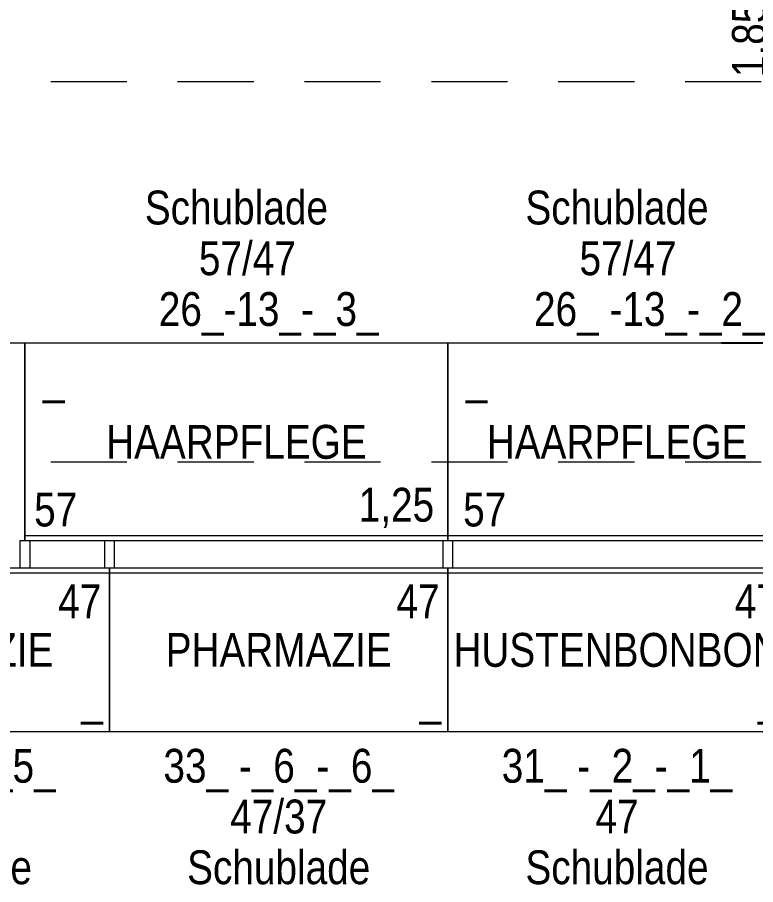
# Model space of a CAD drawing. Header units: millimetres. Extents: x 2027740 to 2136289, y -1533552 to -1491502.
# Drawn here: x 2073280 to 2075462, y -1511987 to -1509423 of the extents above; entities that cross this region are included whole.
import ezdxf
from ezdxf.enums import TextEntityAlignment as Align

# ---------------------------------------------------------------- set-up
doc = ezdxf.new("R2010")
doc.units = ezdxf.units.MM
doc.header["$MEASUREMENT"] = 0
doc.linetypes.add('DGN Style 2', pattern=[375.045563, 225.027338, -150.018225])
for name, color, linetype, lineweight in [('02_Unterzüge', 8, 'DGN Style 2', 0), ('10_Einrichtung', 7, 'Continuous', 0), ('10_Einrichtung (Construction)', 7, 'Continuous', 0), ('20_Sortimentierung', 7, 'Continuous', 0), ('21_Modulnummer', 7, 'Continuous', 0)]:
    doc.layers.add(name, color=color, linetype=linetype, lineweight=lineweight)
doc.layers.add('11 Regaltyp-Kennzeichnung', color=7, linetype='Continuous', lineweight=0, plot=False)
doc.styles.add('Rossmann', font='ARIALN.TTF', dxfattribs={"height": 100})
doc.styles.add('Style-Arial Narrow', font='ARIALN.TTF')
doc.dimstyles.new('Rossmann', dxfattribs={"dimtxt": 100, "dimasz": 75, "dimexe": 50, "dimexo": 0.0625, "dimgap": 50, "dimtad": 1, "dimdec": 3, "dimlfac": 0.001, "dimzin": 3, "dimtxsty": 'Rossmann', "dimcen": 0, "dimadec": 3, "dimazin": 0, "dimtfac": 1, "dimtdec": 0, "dimtofl": 0, "dimtmove": 0, "dimatfit": 1, "dimfxl": 200, "dimfxlon": 1, "dimfrac": 2, "dimtolj": 1, "dimtzin": 3, "dimarcsym": 0})

# ---------------------------------------------------------------- blocks, each defined once
blk = doc.blocks.new('_Oblique')
at = {"color": 0, "linetype": 'ByBlock', "lineweight": -2}
blk.add_line((0.5, 0.5), (-0.5, -0.5), dxfattribs=at)
blk = doc.blocks.new('*D98')
at = {"layer": '10_Einrichtung', "color": 0, "linetype": 'ByBlock', "lineweight": -2, "transparency": 16777216}
for p, q in [((2075500.8, -1508528.1), (2075611.5, -1508528.1)), ((2075361.5, -1510385.6), (2075611.5, -1510385.6))]:
    blk.add_line(p, q, dxfattribs=at)
at = {"layer": '10_Einrichtung', "color": 0, "lineweight": -2, "transparency": 16777216}
blk.add_line((2075561.5, -1508528.1), (2075561.5, -1510385.6), dxfattribs=at)
at = {"layer": 'Defpoints', "color": 0, "lineweight": 0, "transparency": 16777216}
for p in [(2075500.8, -1508528.1), (2074552.2, -1510385.6), (2075561.5, -1510385.6)]:
    blk.add_point(p, dxfattribs=at)
at = {"layer": '10_Einrichtung', "color": 0, "lineweight": -2, "transparency": 16777216, "xscale": 75, "yscale": 75, "zscale": 75}
for p, rotation in [((2075561.5, -1508528.1), 90), ((2075561.5, -1510385.6), 270)]:
    blk.add_blockref('_Oblique', p, dxfattribs=dict(at, rotation=rotation))
at = {"layer": '10_Einrichtung', "color": 0, "transparency": 16777216, "insert": (2075451.4, -1509456.8), "char_height": 100, "attachment_point": 5, "rotation": 90, "style": 'Style-Arial Narrow'}
blk.add_mtext('\\A1;1,857', dxfattribs=at)
blk = doc.blocks.new('*U456')
at = {"layer": '10_Einrichtung', "color": 7, "linetype": 'Continuous', "lineweight": 0}
blk.add_line((-500, 237.5), (500, 237.5), dxfattribs=at)
at = {"layer": '10_Einrichtung', "color": 7, "linetype": 'Continuous', "lineweight": 0, "flags": 128}
for points in [[(-485, 332.5), (-515, 332.5), (-515, 252.5), (-485, 252.5)], [(515, 332.5), (485, 332.5), (485, 252.5), (515, 252.5)], [(-500, 252.5), (500, 252.5), (500, -332.5), (-500, -332.5)]]:
    blk.add_lwpolyline(points, close=True, dxfattribs=at)
at = {"layer": '10_Einrichtung (Construction)', "color": 3, "linetype": 'Continuous', "lineweight": 0}
for p, q in [((-500, 252.5), (-500, -332.5)), ((500, 252.5), (500, -332.5))]:
    blk.add_line(p, q, dxfattribs=at)
at = {"layer": '10_Einrichtung (Construction)', "color": 5, "linetype": 'Continuous', "lineweight": 0}
blk.add_line((-500, 252.5), (500, 252.5), dxfattribs=at)
at = {"layer": '10_Einrichtung', "color": 7, "linetype": 'Continuous', "lineweight": 0, "style": 'Rossmann'}
blk.add_text('57', height=100, rotation=180, dxfattribs=at).set_placement((391.1, 160.1), align=Align.MIDDLE_CENTER)
blk = doc.blocks.new('R1 57_45')
at = {"layer": '10_Einrichtung', "color": 7, "linetype": 'Continuous', "lineweight": 0}
blk.add_blockref('*U456', (500, -292.5), dxfattribs=at)
blk = doc.blocks.new('I1 57_45')
at = {"layer": '10_Einrichtung', "color": 7, "linetype": 'Continuous', "lineweight": 0}
blk.add_blockref('R1 57_45', (0, 0), dxfattribs=at)
at = {"layer": '11 Regaltyp-Kennzeichnung', "color": 7, "linetype": 'Continuous', "lineweight": 0, "style": 'Style-Arial Narrow'}
blk.add_attdef('I1 57_45_0', text='', height=100, rotation=180, dxfattribs=at).set_placement((883.2, -475), align=Align.RIGHT)
at = {"layer": '20_Sortimentierung', "color": 7, "linetype": 'Continuous', "lineweight": 0, "style": 'Style-Arial Narrow'}
blk.add_attdef('I1 57_45_0', text='', height=100, rotation=180, dxfattribs=at).set_placement((500, -332.5), align=Align.MIDDLE_CENTER)
at = {"layer": '21_Modulnummer', "color": 7, "linetype": 'Continuous', "lineweight": 0, "insert": (404.6, -775), "char_height": 100, "attachment_point": 2, "rotation": 180, "line_spacing_factor": 0.6, "style": 'Style-Arial Narrow'}
blk.add_mtext('26_ -13_-_2_', dxfattribs=at)
at = {"layer": '21_Modulnummer', "color": 251, "linetype": 'Continuous', "lineweight": 0, "style": 'Style-Arial Narrow'}
blk.add_attdef('I1 57_45_0', text='', height=100, rotation=180, dxfattribs=at).set_placement((467.6, -925), align=Align.TOP_CENTER)
at = {"layer": '21_Modulnummer', "color": 5, "linetype": 'Continuous', "lineweight": 0, "style": 'Style-Arial Narrow'}
blk.add_attdef('I1 57_45_0', text='', height=100, rotation=180, dxfattribs=at).set_placement((500, -1075), align=Align.TOP_CENTER)
blk = doc.blocks.new('*U459')
at = {"layer": '10_Einrichtung', "color": 7, "linetype": 'Continuous', "lineweight": 0}
blk.add_line((-625, 256.6), (625, 256.6), dxfattribs=at)
at = {"layer": '10_Einrichtung', "color": 7, "linetype": 'Continuous', "lineweight": 0, "flags": 128}
for points in [[(-610, 351.6), (-640, 351.6), (-640, 271.6), (-610, 271.6)], [(640, 351.6), (610, 351.6), (610, 271.6), (640, 271.6)], [(-625, 271.6), (625, 271.6), (625, -313.4), (-625, -313.4)]]:
    blk.add_lwpolyline(points, close=True, dxfattribs=at)
at = {"layer": '10_Einrichtung (Construction)', "color": 3, "linetype": 'Continuous', "lineweight": 0}
for p, q in [((-625, 271.6), (-625, -313.4)), ((625, 271.6), (625, -313.4))]:
    blk.add_line(p, q, dxfattribs=at)
at = {"layer": '10_Einrichtung (Construction)', "color": 5, "linetype": 'Continuous', "lineweight": 0}
blk.add_line((-625, 271.6), (625, 271.6), dxfattribs=at)
at = {"layer": '10_Einrichtung', "color": 7, "linetype": 'Continuous', "lineweight": 0, "style": 'Rossmann'}
for s, p in [('1,25', (-473, 165.1)), ('57', (534.2, 179.2))]:
    blk.add_text(s, height=100, rotation=180, dxfattribs=at).set_placement(p, align=Align.MIDDLE_CENTER)
blk = doc.blocks.new('Rg 57')
at = {"layer": '10_Einrichtung', "color": 212, "linetype": 'Continuous', "lineweight": 0}
blk.add_blockref('*U459', (625, -311.6), dxfattribs=at)
blk = doc.blocks.new('Ig 57')
at = {"layer": '10_Einrichtung', "color": 212, "linetype": 'Continuous', "lineweight": 0}
blk.add_blockref('Rg 57', (0, 0), dxfattribs=at)
at = {"layer": '11 Regaltyp-Kennzeichnung', "color": 7, "linetype": 'Continuous', "lineweight": 0, "style": 'Style-Arial Narrow'}
blk.add_attdef('Ig 57_0', text='', height=100, rotation=180, dxfattribs=at).set_placement((1133.2, -475), align=Align.RIGHT)
at = {"layer": '20_Sortimentierung', "color": 7, "linetype": 'Continuous', "lineweight": 0, "style": 'Style-Arial Narrow'}
blk.add_attdef('Ig 57_0', text='', height=100, rotation=180, dxfattribs=at).set_placement((625, -332.5), align=Align.MIDDLE_CENTER)
at = {"layer": '21_Modulnummer', "color": 7, "linetype": 'Continuous', "lineweight": 0, "insert": (529.6, -775), "char_height": 100, "attachment_point": 2, "rotation": 180, "line_spacing_factor": 0.6, "style": 'Style-Arial Narrow'}
blk.add_mtext('26_-13_-_3_', dxfattribs=at)
at = {"layer": '21_Modulnummer', "color": 251, "linetype": 'Continuous', "lineweight": 0, "style": 'Style-Arial Narrow'}
blk.add_attdef('Ig 57_0', text='', height=100, rotation=180, dxfattribs=at).set_placement((592.6, -925), align=Align.TOP_CENTER)
at = {"layer": '21_Modulnummer', "color": 5, "linetype": 'Continuous', "lineweight": 0, "style": 'Style-Arial Narrow'}
blk.add_attdef('Ig 57_0', text='', height=100, rotation=180, dxfattribs=at).set_placement((625, -1075), align=Align.TOP_CENTER)
blk = doc.blocks.new('*U480')
at = {"layer": '10_Einrichtung', "color": 7, "linetype": 'Continuous', "lineweight": 0}
blk.add_line((-500, 187.5), (500, 187.5), dxfattribs=at)
at = {"layer": '10_Einrichtung', "color": 7, "linetype": 'Continuous', "lineweight": 0, "flags": 128}
for points in [[(-485, 282.5), (-515, 282.5), (-515, 202.5), (-485, 202.5)], [(515, 282.5), (485, 282.5), (485, 202.5), (515, 202.5)], [(-500, 202.5), (500, 202.5), (500, -282.5), (-500, -282.5)]]:
    blk.add_lwpolyline(points, close=True, dxfattribs=at)
at = {"layer": '10_Einrichtung (Construction)', "color": 3, "linetype": 'Continuous', "lineweight": 0}
for p, q in [((-500, 202.5), (-500, -282.5)), ((500, 202.5), (500, -282.5))]:
    blk.add_line(p, q, dxfattribs=at)
at = {"layer": '10_Einrichtung (Construction)', "color": 5, "linetype": 'Continuous', "lineweight": 0}
blk.add_line((-500, 202.5), (500, 202.5), dxfattribs=at)
at = {"layer": '10_Einrichtung', "color": 7, "linetype": 'Continuous', "lineweight": 0, "style": 'Rossmann'}
blk.add_text('47', height=100, dxfattribs=at).set_placement((411.7, 103.6), align=Align.MIDDLE_CENTER)
blk = doc.blocks.new('R1 47_4')
at = {"layer": '10_Einrichtung', "color": 7, "linetype": 'Continuous', "lineweight": 0}
blk.add_blockref('*U480', (500, -242.5), dxfattribs=at)
blk = doc.blocks.new('I1 47_4')
at = {"layer": '10_Einrichtung', "color": 7, "linetype": 'Continuous', "lineweight": 0}
blk.add_blockref('R1 47_4', (0, 0), dxfattribs=at)
at = {"layer": '11 Regaltyp-Kennzeichnung', "color": 7, "linetype": 'Continuous', "lineweight": 0, "style": 'Style-Arial Narrow'}
blk.add_attdef('I1 47_4_0', text='', height=100, dxfattribs=at).set_placement((980, -475), align=Align.RIGHT)
at = {"layer": '20_Sortimentierung', "color": 7, "linetype": 'Continuous', "lineweight": 0, "style": 'Style-Arial Narrow'}
blk.add_attdef('I1 47_4_0', text='', height=100, dxfattribs=at).set_placement((500, -282.5), align=Align.MIDDLE_CENTER)
at = {"layer": '21_Modulnummer', "color": 7, "linetype": 'Continuous', "lineweight": 0, "insert": (500, -575), "char_height": 100, "attachment_point": 2, "line_spacing_factor": 0.6, "style": 'Style-Arial Narrow'}
blk.add_mtext('31_ -_2_-_1_', dxfattribs=at)
at = {"layer": '21_Modulnummer', "color": 251, "linetype": 'Continuous', "lineweight": 0, "style": 'Style-Arial Narrow'}
blk.add_attdef('I1 47_4_0', text='', height=100, dxfattribs=at).set_placement((500, -725), align=Align.TOP_CENTER)
at = {"layer": '21_Modulnummer', "color": 5, "linetype": 'Continuous', "lineweight": 0, "style": 'Style-Arial Narrow'}
blk.add_attdef('I1 47_4_0', text='', height=100, dxfattribs=at).set_placement((500, -875), align=Align.TOP_CENTER)
blk = doc.blocks.new('*U498')
at = {"layer": '10_Einrichtung', "color": 7, "linetype": 'Continuous', "lineweight": 0}
blk.add_line((-500, 187.5), (500, 187.5), dxfattribs=at)
at = {"layer": '10_Einrichtung', "color": 7, "linetype": 'Continuous', "lineweight": 0, "flags": 128}
for points in [[(-485, 282.5), (-515, 282.5), (-515, 202.5), (-485, 202.5)], [(515, 282.5), (485, 282.5), (485, 202.5), (515, 202.5)], [(-500, 202.5), (500, 202.5), (500, -282.5), (-500, -282.5)]]:
    blk.add_lwpolyline(points, close=True, dxfattribs=at)
at = {"layer": '10_Einrichtung (Construction)', "color": 3, "linetype": 'Continuous', "lineweight": 0}
for p, q in [((-500, 202.5), (-500, -282.5)), ((500, 202.5), (500, -282.5))]:
    blk.add_line(p, q, dxfattribs=at)
at = {"layer": '10_Einrichtung (Construction)', "color": 5, "linetype": 'Continuous', "lineweight": 0}
blk.add_line((-500, 202.5), (500, 202.5), dxfattribs=at)
at = {"layer": '10_Einrichtung', "color": 7, "linetype": 'Continuous', "lineweight": 0, "style": 'Rossmann'}
blk.add_text('47', height=100, dxfattribs=at).set_placement((411.7, 103.6), align=Align.MIDDLE_CENTER)
blk = doc.blocks.new('R1 47_10')
at = {"layer": '10_Einrichtung', "color": 7, "linetype": 'Continuous', "lineweight": 0}
blk.add_blockref('*U498', (500, -242.5), dxfattribs=at)
blk = doc.blocks.new('I1 47_10')
at = {"layer": '10_Einrichtung', "color": 7, "linetype": 'Continuous', "lineweight": 0}
blk.add_blockref('R1 47_10', (0, 0), dxfattribs=at)
at = {"layer": '11 Regaltyp-Kennzeichnung', "color": 7, "linetype": 'Continuous', "lineweight": 0, "style": 'Style-Arial Narrow'}
blk.add_attdef('I1 47_10_0', text='', height=100, dxfattribs=at).set_placement((980, -475), align=Align.RIGHT)
at = {"layer": '20_Sortimentierung', "color": 7, "linetype": 'Continuous', "lineweight": 0, "style": 'Style-Arial Narrow'}
blk.add_attdef('I1 47_10_0', text='', height=100, dxfattribs=at).set_placement((500, -282.5), align=Align.MIDDLE_CENTER)
at = {"layer": '21_Modulnummer', "color": 7, "linetype": 'Continuous', "lineweight": 0, "insert": (500, -575), "char_height": 100, "attachment_point": 2, "line_spacing_factor": 0.6, "style": 'Style-Arial Narrow'}
blk.add_mtext('33_ -_6_-_5_', dxfattribs=at)
at = {"layer": '21_Modulnummer', "color": 251, "linetype": 'Continuous', "lineweight": 0, "style": 'Style-Arial Narrow'}
blk.add_attdef('I1 47_10_0', text='', height=100, dxfattribs=at).set_placement((500, -725), align=Align.TOP_CENTER)
at = {"layer": '21_Modulnummer', "color": 5, "linetype": 'Continuous', "lineweight": 0, "style": 'Style-Arial Narrow'}
blk.add_attdef('I1 47_10_0', text='', height=100, dxfattribs=at).set_placement((500, -875), align=Align.TOP_CENTER)
blk = doc.blocks.new('*U501')
at = {"layer": '10_Einrichtung', "color": 7, "linetype": 'Continuous', "lineweight": 0}
blk.add_line((-500, 187.5), (500, 187.5), dxfattribs=at)
at = {"layer": '10_Einrichtung', "color": 7, "linetype": 'Continuous', "lineweight": 0, "flags": 128}
for points in [[(-485, 282.5), (-515, 282.5), (-515, 202.5), (-485, 202.5)], [(515, 282.5), (485, 282.5), (485, 202.5), (515, 202.5)], [(-500, 202.5), (500, 202.5), (500, -282.5), (-500, -282.5)]]:
    blk.add_lwpolyline(points, close=True, dxfattribs=at)
at = {"layer": '10_Einrichtung (Construction)', "color": 3, "linetype": 'Continuous', "lineweight": 0}
for p, q in [((-500, 202.5), (-500, -282.5)), ((500, 202.5), (500, -282.5))]:
    blk.add_line(p, q, dxfattribs=at)
at = {"layer": '10_Einrichtung (Construction)', "color": 5, "linetype": 'Continuous', "lineweight": 0}
blk.add_line((-500, 202.5), (500, 202.5), dxfattribs=at)
at = {"layer": '10_Einrichtung', "color": 7, "linetype": 'Continuous', "lineweight": 0, "style": 'Rossmann'}
blk.add_text('47', height=100, dxfattribs=at).set_placement((411.7, 103.6), align=Align.MIDDLE_CENTER)
blk = doc.blocks.new('R1 47_11')
at = {"layer": '10_Einrichtung', "color": 7, "linetype": 'Continuous', "lineweight": 0}
blk.add_blockref('*U501', (500, -242.5), dxfattribs=at)
blk = doc.blocks.new('I1 47_11')
at = {"layer": '10_Einrichtung', "color": 7, "linetype": 'Continuous', "lineweight": 0}
blk.add_blockref('R1 47_11', (0, 0), dxfattribs=at)
at = {"layer": '11 Regaltyp-Kennzeichnung', "color": 7, "linetype": 'Continuous', "lineweight": 0, "style": 'Style-Arial Narrow'}
blk.add_attdef('I1 47_11_0', text='', height=100, dxfattribs=at).set_placement((980, -475), align=Align.RIGHT)
at = {"layer": '20_Sortimentierung', "color": 7, "linetype": 'Continuous', "lineweight": 0, "style": 'Style-Arial Narrow'}
blk.add_attdef('I1 47_11_0', text='', height=100, dxfattribs=at).set_placement((500, -282.5), align=Align.MIDDLE_CENTER)
at = {"layer": '21_Modulnummer', "color": 7, "linetype": 'Continuous', "lineweight": 0, "insert": (500, -575), "char_height": 100, "attachment_point": 2, "line_spacing_factor": 0.6, "style": 'Style-Arial Narrow'}
blk.add_mtext('33_ -_6_-_6_', dxfattribs=at)
at = {"layer": '21_Modulnummer', "color": 251, "linetype": 'Continuous', "lineweight": 0, "style": 'Style-Arial Narrow'}
blk.add_attdef('I1 47_11_0', text='', height=100, dxfattribs=at).set_placement((500, -725), align=Align.TOP_CENTER)
at = {"layer": '21_Modulnummer', "color": 5, "linetype": 'Continuous', "lineweight": 0, "style": 'Style-Arial Narrow'}
blk.add_attdef('I1 47_11_0', text='', height=100, dxfattribs=at).set_placement((500, -875), align=Align.TOP_CENTER)

msp = doc.modelspace()

# ---------------------------------------------------------------- linework, layer by layer
at = {"layer": '02_Unterzüge', "flags": 128}
msp.add_lwpolyline([(2070378.0707, -1510737.6549), (2085128.0707, -1510737.6549), (2085128.0707, -1501181.6549), (2070378.0707, -1501181.6549)], close=True, dxfattribs=at)
at = {"layer": '02_Unterzüge', "linetype": 'DGN Style 2', "flags": 128}
msp.add_lwpolyline([(2071503.0707, -1509612.6549), (2084003.0707, -1509612.6549), (2084003.0707, -1502306.6549), (2071503.0707, -1502306.6549)], close=True, dxfattribs=at)
at = {"layer": '10_Einrichtung', "flags": 128}
msp.add_lwpolyline([(2072552.2363, -1510970.5719), (2072552.2363, -1510385.5719), (2073302.2363, -1510385.5719), (2073302.2363, -1510970.5719)], dxfattribs=at)

# ---------------------------------------------------------------- block references
ref = msp.add_blockref('Ig 57', (2074552.2363, -1511010.5719), dxfattribs=dict(rotation=180))
ref.add_attrib('Ig 57_0', '57/47', dxfattribs={"layer": '21_Modulnummer', "color": 251, "linetype": 'Continuous', "lineweight": 0, "height": 100, "style": 'Style-Arial Narrow'}).set_placement((2073959.6688, -1510085.5719), align=Align.TOP_CENTER)
ref.add_attrib('Ig 57_0', 'HAARPFLEGE', dxfattribs={"layer": '20_Sortimentierung', "color": 7, "linetype": 'Continuous', "lineweight": 0, "height": 100, "style": 'Style-Arial Narrow'}).set_placement((2073927.2363, -1510678.0719), align=Align.MIDDLE_CENTER)
ref.add_attrib('Ig 57_0', 'Schublade', dxfattribs={"layer": '21_Modulnummer', "color": 5, "linetype": 'Continuous', "lineweight": 0, "height": 100, "style": 'Style-Arial Narrow'}).set_placement((2073927.2363, -1509935.5719), align=Align.TOP_CENTER)
ref.add_attrib('Ig 57_0', '_', dxfattribs={"layer": '11 Regaltyp-Kennzeichnung', "color": 7, "linetype": 'Continuous', "lineweight": 0, "height": 100, "style": 'Style-Arial Narrow'}).set_placement((2073418.9931, -1510535.5719), align=Align.RIGHT)
ref = msp.add_blockref('I1 57_45', (2075552.2363, -1511010.5719), dxfattribs=dict(rotation=180))
ref.add_attrib('I1 57_45_0', '57/47', dxfattribs={"layer": '21_Modulnummer', "color": 251, "linetype": 'Continuous', "lineweight": 0, "height": 100, "style": 'Style-Arial Narrow'}).set_placement((2075084.6688, -1510085.5719), align=Align.TOP_CENTER)
ref.add_attrib('I1 57_45_0', 'HAARPFLEGE', dxfattribs={"layer": '20_Sortimentierung', "color": 7, "linetype": 'Continuous', "lineweight": 0, "height": 100, "style": 'Style-Arial Narrow'}).set_placement((2075052.2363, -1510678.0719), align=Align.MIDDLE_CENTER)
ref.add_attrib('I1 57_45_0', 'Schublade', dxfattribs={"layer": '21_Modulnummer', "color": 5, "linetype": 'Continuous', "lineweight": 0, "height": 100, "style": 'Style-Arial Narrow'}).set_placement((2075052.2363, -1509935.5719), align=Align.TOP_CENTER)
ref.add_attrib('I1 57_45_0', '_', dxfattribs={"layer": '11 Regaltyp-Kennzeichnung', "color": 7, "linetype": 'Continuous', "lineweight": 0, "height": 100, "style": 'Style-Arial Narrow'}).set_placement((2074668.9931, -1510535.5719), align=Align.RIGHT)
ref = msp.add_blockref('I1 47_10', (2072552.2363, -1511010.5719))
ref.add_attrib('I1 47_10_0', '47/37', dxfattribs={"layer": '21_Modulnummer', "color": 251, "linetype": 'Continuous', "lineweight": 0, "height": 100, "style": 'Style-Arial Narrow'}).set_placement((2073052.2363, -1511735.5719), align=Align.TOP_CENTER)
ref.add_attrib('I1 47_10_0', 'PHARMAZIE', dxfattribs={"layer": '20_Sortimentierung', "color": 7, "linetype": 'Continuous', "lineweight": 0, "height": 100, "style": 'Style-Arial Narrow'}).set_placement((2073052.2363, -1511293.0719), align=Align.MIDDLE_CENTER)
ref.add_attrib('I1 47_10_0', 'Schublade', dxfattribs={"layer": '21_Modulnummer', "color": 5, "linetype": 'Continuous', "lineweight": 0, "height": 100, "style": 'Style-Arial Narrow'}).set_placement((2073052.2363, -1511885.5719), align=Align.TOP_CENTER)
ref.add_attrib('I1 47_10_0', '_', dxfattribs={"layer": '11 Regaltyp-Kennzeichnung', "color": 7, "linetype": 'Continuous', "lineweight": 0, "height": 100, "style": 'Style-Arial Narrow'}).set_placement((2073532.2363, -1511485.5719), align=Align.RIGHT)
ref = msp.add_blockref('I1 47_11', (2073552.2363, -1511010.5719))
ref.add_attrib('I1 47_11_0', '47/37', dxfattribs={"layer": '21_Modulnummer', "color": 251, "linetype": 'Continuous', "lineweight": 0, "height": 100, "style": 'Style-Arial Narrow'}).set_placement((2074052.2363, -1511735.5719), align=Align.TOP_CENTER)
ref.add_attrib('I1 47_11_0', 'PHARMAZIE', dxfattribs={"layer": '20_Sortimentierung', "color": 7, "linetype": 'Continuous', "lineweight": 0, "height": 100, "style": 'Style-Arial Narrow'}).set_placement((2074052.2363, -1511293.0719), align=Align.MIDDLE_CENTER)
ref.add_attrib('I1 47_11_0', 'Schublade', dxfattribs={"layer": '21_Modulnummer', "color": 5, "linetype": 'Continuous', "lineweight": 0, "height": 100, "style": 'Style-Arial Narrow'}).set_placement((2074052.2363, -1511885.5719), align=Align.TOP_CENTER)
ref.add_attrib('I1 47_11_0', '_', dxfattribs={"layer": '11 Regaltyp-Kennzeichnung', "color": 7, "linetype": 'Continuous', "lineweight": 0, "height": 100, "style": 'Style-Arial Narrow'}).set_placement((2074532.2363, -1511485.5719), align=Align.RIGHT)
ref = msp.add_blockref('I1 47_4', (2074552.2363, -1511010.5719))
ref.add_attrib('I1 47_4_0', '47', dxfattribs={"layer": '21_Modulnummer', "color": 251, "linetype": 'Continuous', "lineweight": 0, "height": 100, "style": 'Style-Arial Narrow'}).set_placement((2075052.2363, -1511735.5719), align=Align.TOP_CENTER)
ref.add_attrib('I1 47_4_0', 'HUSTENBONBON', dxfattribs={"layer": '20_Sortimentierung', "color": 7, "linetype": 'Continuous', "lineweight": 0, "height": 100, "style": 'Style-Arial Narrow'}).set_placement((2075052.2363, -1511293.0719), align=Align.MIDDLE_CENTER)
ref.add_attrib('I1 47_4_0', 'Schublade', dxfattribs={"layer": '21_Modulnummer', "color": 5, "linetype": 'Continuous', "lineweight": 0, "height": 100, "style": 'Style-Arial Narrow'}).set_placement((2075052.2363, -1511885.5719), align=Align.TOP_CENTER)
ref.add_attrib('I1 47_4_0', '_', dxfattribs={"layer": '11 Regaltyp-Kennzeichnung', "color": 7, "linetype": 'Continuous', "lineweight": 0, "height": 100, "style": 'Style-Arial Narrow'}).set_placement((2075532.2363, -1511485.5719), align=Align.RIGHT)

# ---------------------------------------------------------------- dimensions: what is measured, and where the dimension line sits
at = {"layer": '10_Einrichtung'}
dim = msp.add_linear_dim(base=(2075561.4514, -1510385.5719), p1=(2075500.7661, -1508528.1068), p2=(2074552.2363, -1510385.5719), angle=270, dimstyle='Rossmann', override={"dimtxsty": 'Style-Arial Narrow', "dimblk": 'Oblique', "dimtdec": 3}, dxfattribs=at)
dim.commit()
dim.dimension.update_dxf_attribs({"geometry": '*D98', "text_midpoint": (2075451.3559, -1509456.8393)})

doc.saveas('drawing.dxf')
